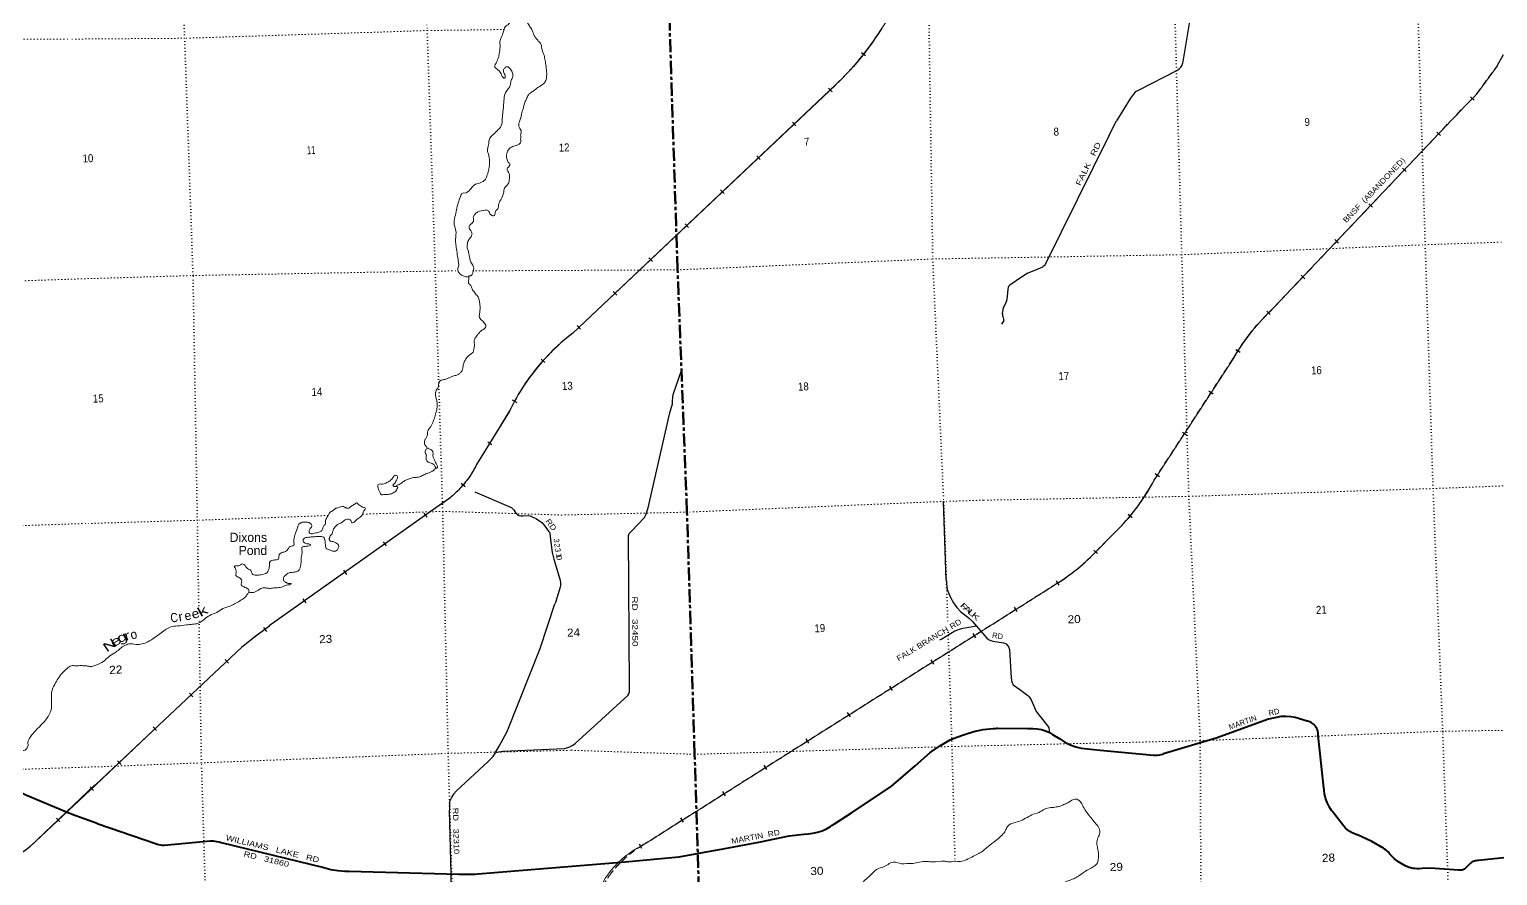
# Model space of a CAD drawing. Header units: feet. Extents: x 745759 to 1002271, y -170898 to 32007.
# Drawn here: x 778032 to 810130, y -65991 to -47479 of the extents above; entities that cross this region are included whole.
import ezdxf
from ezdxf.enums import TextEntityAlignment as Align

# ---------------------------------------------------------------- set-up
doc = ezdxf.new("R2010")
doc.units = ezdxf.units.FT
doc.header["$LTSCALE"] = 48
for name, pattern in [('DOTTED', [1.5, 0.3, -1.2]), ('LONG_DASH_SHORT_DASH', [9.9, 6, -1.2, 1.5, -1.2]), ('LONG_DASHED', [7.5, 6, -1.5]), ('MEDIUM_DASHED', [4.5, 3, -1.5])]:
    doc.linetypes.add(name, pattern=pattern)
for name, color, linetype, lineweight in [('11', 7, 'LONG_DASH_SHORT_DASH', 60), ('26', 7, 'Continuous', 40), ('29', 7, 'Continuous', 25), ('34', 7, 'Continuous', 13), ('39', 7, 'Continuous', 13), ('63', 7, 'Continuous', 25), ('7', 7, 'DOTTED', 13)]:
    doc.layers.add(name, color=color, linetype=linetype, lineweight=lineweight)
for name, color, linetype in [('27', 7, 'Continuous'), ('30', 7, 'Continuous'), ('41', 7, 'Continuous')]:
    doc.layers.add(name, color=color, linetype=linetype)

msp = doc.modelspace()

# ---------------------------------------------------------------- linework, layer by layer
at = {"layer": '11'}
msp.add_lwpolyline([(792891.52, -73988.34), (792743.12, -68672.93), (792575.8, -63337.18), (792407.63, -58030.74), (792201.5, -52730.81), (792029.72, -47434.48), (791889.82, -42090.16), (791683.42, -36723.14), (791525.37, -32011.74)], dxfattribs=at)
at = {"layer": '26'}
for points in [[(810745, -65553.05), (809710.01, -65659.12), (809687.26, -65661.45), (809660.01, -65663.46), (809644.9, -65665.41), (809621.19, -65671.05), (809598.2, -65679.13), (809576.18, -65689.57), (809555.37, -65702.25), (809536, -65717.05), (809469.2, -65786.05), (809449.27, -65806.64), (809420, -65834.65), (809417.8, -65836.49), (809402.45, -65846.79), (809386.1, -65855.42), (809368.93, -65862.3), (809351.15, -65867.35), (809332.93, -65870.51), (809321, -65871.31), (809297.16, -65871.06), (809271, -65869.13), (808754, -65831.05), (808547, -65829.05), (808414.14, -65840.54), (808397.48, -65841.98), (808364.14, -65841.04), (808319.01, -65837.76), (808285.11, -65831.68), (808256.28, -65826.52), (808235.11, -65820.26), (808221.07, -65816.11), (808125.32, -65780.01), (808033.86, -65734.1), (807947.71, -65678.89), (807867.79, -65614.97), (807820, -65567.75), (807795.95, -65543.99), (807774.62, -65518.05), (807740.97, -65479.53), (807690.3, -65432.51), (807659, -65409.04), (807632.69, -65389.32), (807609, -65376.09), (807378, -65247.05), (807069, -65099.05), (807059.88, -65096.73), (807003.33, -65078.62), (806948.97, -65054.71), (806897.42, -65025.24), (806849.23, -64990.55), (806804.93, -64951), (806765, -64907.05), (806509.59, -64581.05), (806498.63, -64567.06), (806476.95, -64531.05), (806443.92, -64476.19), (806402.03, -64387.22), (806369.67, -64294.36), (806347.19, -64198.62), (806338.01, -64126.06), (806333.83, -64093.01), (806332.04, -64076.06), (806209.75, -62920.05), (806206.48, -62889.12), (806204.93, -62870.05), (806204.58, -62865.71), (806198.87, -62834.77), (806189.96, -62804.6), (806177.94, -62775.52), (806162.95, -62747.86), (806145.15, -62721.91), (806124.74, -62697.97), (806101.94, -62676.29), (806076.99, -62657.12), (806050.18, -62640.66), (806021.79, -62627.09), (806017, -62625.39), (805982.33, -62613.07), (805967, -62608.36), (805706, -62528.05), (805611.08, -62513.14), (805499.56, -62506.62), (805412.98, -62510.63), (805391.37, -62511.63), (805362.98, -62517.94), (805124, -62571.05), (803980, -62984.05), (802822, -63328.05)], [(779516, -64850.05), (780811, -65298.05), (780851.21, -65311.27), (780892.59, -65320.22), (780934.67, -65324.8), (780975, -65325.05), (781915, -65233.05), (781985.11, -65228.06), (782055.36, -65230.42), (782124.97, -65240.12), (782176, -65252.78), (782182.49, -65254.56), (782226, -65265.12), (784469, -65810.05), (784618.7, -65853.39), (784772.1, -65880.84), (784927.54, -65892.11), (784963, -65892.08), (784988.08, -65892.05), (785013, -65892.76), (787423, -65961.05), (787777.59, -65958.57), (787843, -65954.05), (791058, -65690.05), (792234.84, -65582.65), (793034, -65436.8), (793037.53, -65436.16), (793084, -65427.27), (794016, -65249.05), (794639, -65121.05), (794962, -65084.05), (795058, -65076.05), (795161.65, -65064.55), (795263.54, -65042.28), (795362.53, -65009.48), (795457.56, -64966.52), (795547.58, -64913.86), (795582, -64889.31), (795600.12, -64876.38), (795632, -64856.3), (796007, -64620.05), (796871, -64042.05), (797397, -63591.05), (797718, -63305.2), (797742.45, -63283.43), (797768, -63265.74), (797946.59, -63142.11), (798163.8, -63023.22), (798285, -62969.05), (798474, -62903.05), (798677.35, -62837.12), (798886.47, -62792.82), (799099.07, -62770.61), (799154, -62768.85), (799179.57, -62768.03), (799204, -62768.1), (799850, -62769.98), (799874.67, -62770.05), (799900, -62769.82), (799969.21, -62769.19), (800063, -62778.19), (800155.33, -62796.95), (800245.19, -62825.25), (800331.6, -62862.79), (800399, -62900.05), (800562, -63000.05), (800671.12, -63069.35), (800786.89, -63126.87), (800908.04, -63171.97), (801023, -63202.05), (801441, -63245.05), (802603.99, -63351.67), (802632.07, -63354.24), (802653.99, -63354.02), (802687.51, -63353.68), (802745.64, -63346.97), (802802.75, -63334.23), (802823.62, -63327.97)], [(779516, -64850.05), (778945.67, -64642.75), (778938.13, -64640.01), (778895.67, -64622.28), (777951.92, -64228.29), (777804.75, -64150.52), (777703, -64109.3), (777671.19, -64096.42), (777664.48, -64093.7), (777639.48, -64085.46)]]:
    msp.add_lwpolyline(points, dxfattribs=at)
at = {"layer": '29'}
for p, q in [((803480, -46765.05), (803238, -48226.05)), ((801635, -49794.05), (801797, -49477.05)), ((801635, -49794.05), (800237, -52619.05)), ((798071, -59517.05), (798015, -57807.05)), ((787368, -64135.05), (788063, -63493.05))]:
    msp.add_line(p, q, dxfattribs=at)
for points in [[(803106, -48384.05), (802286.5, -48810.23), (802229.37, -48840.72), (802206.52, -48855.96), (802172.25, -48894.07), (802103.7, -48985.53), (801797, -49477.05)], [(803106, -48384.05), (803147.03, -48358.79), (803176.01, -48333.94), (803204.99, -48304.95), (803220.52, -48285.27), (803230.87, -48263.53), (803238, -48226.05)], [(800237, -52619.05), (800213.3, -52652.55), (800198.07, -52669.7), (800178.07, -52683.04), (800025.74, -52744.01), (799861.98, -52812.6), (799800.1, -52844.99), (799717.26, -52896.44), (799465.91, -53075.55), (799439.25, -53106.04), (799427.84, -53127), (799420.21, -53163.2), (799408.78, -53319.45), (799393.56, -53418.53), (799378.32, -53456.64), (799321.19, -53574.77), (799309.31, -53612.89), (799305.96, -53647.18), (799301.7, -53689.11), (799302.65, -53707.21), (799305.96, -53738.64), (799311.22, -53761.51), (799328.81, -53814.86), (799332.16, -53834.87), (799330.26, -53851.07), (799325.5, -53865.36), (799313.58, -53887.26), (799283.11, -53925.37)], [(788223.31, -63299.5), (788295.32, -63280.25), (788379.1, -63270.73), (789731, -63207.85), (789783.37, -63198.33), (789845.58, -63176.11), (789910.95, -63139.27), (789964.33, -63098.58), (791112.77, -62048.1), (791133.36, -62017.02), (791148.59, -61967.48), (791154.38, -61861.66), (791125.96, -58551.44), (791146.69, -58507.39), (791191.99, -58457.09), (791478, -58156.8), (791510.95, -58100.47), (791557.38, -57946.15), (792030.45, -55868.74), (792087.89, -55671.83), (792093.98, -55628.42), (792101.85, -55506.23), (792116.83, -55447.41), (792287.47, -54941.31)], [(787772, -57596.05), (788547, -57928.04), (788569.05, -57940.53), (788584.29, -57951.96), (788615.22, -57983.4), (788668.53, -58063.42), (788685.2, -58083.43), (788706.15, -58097.72), (788733.27, -58109.15), (788749.94, -58114.87), (788775.65, -58117.73), (788824.67, -58116.77), (788939.4, -58115.82), (788977.48, -58121.54), (789011.27, -58132.01), (789121.7, -58189.17), (789190.26, -58233.96), (789232.14, -58265.39), (789285.47, -58320.65), (789338.77, -58394.95), (789390.19, -58462.6), (789399.71, -58479.75), (789407.32, -58501.65), (789422.55, -58635.02), (789460.63, -58920.82), (789494.9, -59069.44), (789632, -59530.53), (789642.96, -59596.28), (789643.42, -59633.42), (789637.25, -59680.12), (789616.77, -59751.55), (789532.99, -60018.3), (789521.43, -60044.93)], [(798071, -59517.05), (798085.37, -59666.41), (798095.84, -59727.39), (798108.2, -59771.2), (798171.05, -59906.5), (798237.69, -60022.72), (798308.15, -60121.81), (798390.02, -60213.26), (798580.44, -60365.69), (798648.05, -60430.49), (798961.27, -60792.5), (798989.85, -60819.2), (799016.51, -60834.44), (799046.98, -60849.68), (799090.75, -60861.1), (799326.87, -60899.21), (799376.4, -60914.47), (799403.03, -60937.32), (799439.24, -60988.78), (799456.35, -61044.02), (799494.43, -61669), (799509.7, -61754.76), (799521.12, -61785.24), (799540.13, -61813.81), (799684.85, -61920.51), (799857.21, -62050.1), (799890.5, -62080.57), (799935.28, -62143.47), (800004.75, -62309.22), (800019.06, -62354.97), (800050.45, -62408.3), (800126.62, -62507.38), (800298.03, -62722.72), (800317.03, -62758.9), (800324.65, -62812.25), (800324.65, -62858.95)], [(788299, -63161.05), (788479, -62835.05), (789197, -61025.05), (789521.43, -60044.93)], [(798739.52, -60536.2), (798405.26, -60592.77), (798357.18, -60603.22), (798318.29, -60618.08), (798263.12, -60645.06), (797981.29, -60815.95), (797925.61, -60841.53)], [(788063, -63493.05), (788167.81, -63382.2), (788213.51, -63317.42), (788223.67, -63298.84), (788299, -63161.05)], [(787368, -64135.05), (787306.2, -64205.33), (787265.26, -64270.11), (787237.65, -64321.56), (787226.22, -64350.14), (787219.56, -64392.06), (787215.75, -64559.73)], [(787286, -68056.05), (787284, -67762.05), (787276, -67366.05), (787252, -65952.05), (787215.75, -64559.73)]]:
    msp.add_lwpolyline(points, dxfattribs=at)
at = {"layer": '34'}
for p, q in [((800741.74, -41500.4), (796635.68, -47495.64)), ((810125.77, -48279.37), (809683.08, -48881.59)), ((795653.55, -48695.92), (789913.04, -54122.06)), ((809130.7, -49458), (805223.33, -53581.13)), ((804366.95, -54655.44), (802623.37, -57341.35)), ((788530.48, -55824.12), (787810.78, -56995.71)), ((786975.09, -57899.47), (783272.18, -60529.56)), ((801755.9, -58490.67), (801342.2, -58912.37)), ((800406.15, -59655.34), (791420.26, -65334.88)), ((779464.73, -64006.9), (778050.19, -65352.15))]:
    msp.add_line(p, q, dxfattribs=at)
at = {"layer": '34', "lineweight": 25}
for p, q in [((796223.73, -47984.84), (796311.02, -48052.78)), ((795502.42, -48765.16), (795578.4, -48845.54)), ((794711.55, -49509.12), (794787.53, -49589.51)), ((793934.14, -50247.55), (794010.12, -50327.93)), ((793143.28, -50991.51), (793219.26, -51071.9)), ((792365.87, -51729.94), (792441.85, -51810.32)), ((791575, -52473.9), (791650.98, -52554.29)), ((790797.59, -53212.33), (790873.57, -53292.71)), ((790006.73, -53956.29), (790082.71, -54036.68)), ((789221.69, -54690.95), (789303.94, -54764.91)), ((788588.07, -55586.22), (788685.82, -55637.99)), ((788050.78, -56502.8), (788145.03, -56560.7)), ((787473.25, -57405.46), (787556.92, -57477.81)), ((786656.35, -58060.24), (786720.4, -58150.42)), ((785769.62, -58686.86), (785833.67, -58777.04)), ((784896.99, -59309.88), (784961.04, -59400.05)), ((784010.26, -59936.5), (784074.31, -60026.68)), ((783147.08, -60563.02), (783213.16, -60651.72)), ((782308.62, -61260.63), (782384.38, -61341.22)), ((781529.2, -61996.93), (781604.96, -62077.52)), ((780736.31, -62738.73), (780812.07, -62819.32)), ((779959.74, -63478.4), (780035.85, -63558.66)), ((779358.54, -64044.69), (779434.77, -64124.84)), ((778624.04, -64736.92), (778700.26, -64817.07))]:
    msp.add_line(p, q, dxfattribs=at)
for points in [[(796666.31, -47452.86), (796579.11, -47589.16), (796517.82, -47680.3), (796454.92, -47770.41), (796390.62, -47860.38), (796324.53, -47948.48), (796257.17, -48035.04), (796188.41, -48121.44), (796117.84, -48205.98), (796046.02, -48288.96), (795972.26, -48371.48), (795897.57, -48451.9), (795821.81, -48531.66), (795743.93, -48610.07), (795665.12, -48686.4), (795654.3, -48696.72), (789913.75, -54122.9), (789848.53, -54173.43), (789784.88, -54225.11), (789722.09, -54277.93), (789659.49, -54331.79), (789598.42, -54386.85), (789538.57, -54442.74), (789478.92, -54499.68), (789420.8, -54557.82), (789363.91, -54616.79), (789307.51, -54677.18), (789252.7, -54738.12), (789198.48, -54799.8)], [(789198.48, -54799.8), (789145.39, -54862.98), (789093.93, -54926.71), (789043.31, -54991.57), (788993.64, -55056.88), (788945.11, -55123.69), (788897.91, -55190.67), (788851.85, -55259.15), (788807.12, -55327.81), (788763.24, -55397.58), (788720.97, -55467.91), (788679.93, -55539.08), (788639.84, -55610.7), (788601.27, -55683.53), (788563.65, -55756.84), (788527.01, -55831.88), (787809.82, -56999.37), (787809.77, -56998.02), (787794.6, -57028.32), (787776.84, -57061.87), (787758.49, -57095.11), (787739.65, -57128.38), (787720.12, -57161.06), (787700.12, -57193.24), (787679.61, -57225.44), (787658.42, -57257.05), (787636.74, -57288.18), (787614.38, -57319.21), (787591.63, -57349.56), (787568.48, -57379.72), (787544.56, -57409.5), (787520.23, -57438.59), (787495.32, -57467.39), (787470.12, -57495.81), (787444.14, -57523.84), (787417.95, -57551.28), (787390.99, -57578.35), (787363.83, -57604.82), (787336.07, -57631.01), (787307.93, -57656.52), (787279.29, -57681.54), (787250.37, -57706.17), (787220.75, -57730.22), (787190.84, -57753.88), (787160.53, -57776.87), (787129.94, -57799.46), (787098.75, -57821.27), (787067.27, -57842.7), (787035.59, -57863.54), (787003.42, -57883.9), (786940.01, -57922.24), (787090.04, -57819.18), (783273.92, -60529.68), (783278.07, -60533.52), (782989.84, -60748.24), (782709.19, -60967.54), (782673.83, -60995.83), (780736.71, -62816.87), (779481.97, -64006.68)], [(779480.31, -64008.17), (778050.91, -65352.98), (777996.77, -65396.53), (777941.97, -65438.57), (777886.42, -65479.69), (777830.06, -65520.44), (777773, -65559.73), (777715.51, -65597.83), (777657.2, -65635.56), (777598.2, -65671.81), (777538.76, -65706.89), (777478.25, -65741.3), (777417.62, -65774.27), (777356.48, -65806.64), (777294.33, -65837.78), (777232.05, -65867.49), (777169.03, -65896.28), (777105.8, -65924.21), (777041.58, -65950.89), (776977.46, -65976.47), (776936.77, -65991.8)]]:
    msp.add_lwpolyline(points, dxfattribs=at)
at = {"layer": '34'}
msp.add_lwpolyline([(782673.11, -60994.99), (780735.96, -62816.07), (779479.82, -64007.21)], dxfattribs=at)
for centre, radius, start, end in [((791304.51, -44126.65), 6308.11, 313.58545, 327.71991), ((844127.87, -82676.13), 48253.31, 135.54421, 136.49563), ((808590.31, -57151.3), 4907.41, 133.32227, 149.43112), ((792777.21, -57863.44), 4711.84, 127.43537, 154.38225), ((785856.12, -56029.45), 2179.48, 300.79062, 333.74166), ((798462.58, -55098.73), 4727.71, 314.15489, 331.65488), ((798098.01, -55786.23), 4505.27, 300.81844, 316.06166), ((795407.13, -77012.75), 20462.74, 126.35754, 128.48448), ((775546.2, -62275.54), 3966.8, 290.51497, 309.14151), ((792312.28, -67127.88), 2003.46, 116.50284, 165.62655)]:
    msp.add_arc(centre, radius, start, end, dxfattribs=at)
at = {"layer": '39'}
for points in [[(787632.65, -52897.77), (787582.03, -52889.73), (787533.33, -52879.59), (787463.5, -52844.11), (787397.28, -52748.02), (787406.75, -52683.16), (787416.96, -52636.39), (787409.39, -52548.03), (787387.52, -52403.81), (787365.25, -52249.53), (787350.45, -52131.22), (787354.78, -51987.96), (787356.94, -51891.14), (787321.41, -51757.55), (787336.42, -51579.6), (787370.48, -51425.07), (787406.7, -51274.48), (787457.31, -51131.38), (787504.71, -51058.94), (787559.03, -51058.77), (787626.04, -51023.83), (787691.77, -50956.7), (787755.24, -50883.62), (787884.2, -50838.13), (787999.82, -50760.93), (788042.16, -50662.49), (788077.26, -50534.12), (788092.67, -50366.23), (788066.14, -50206.08), (788045.32, -50138.4), (788070.06, -50002.38), (788080.17, -49903.23), (788204.79, -49749.09), (788257.01, -49696.6), (788349.25, -49588.1), (788371.17, -49432.05), (788385.22, -49280.34), (788403.2, -49076.07), (788419.42, -48928.3), (788454.2, -48842.26), (788545.23, -48703.58), (788559.68, -48612.31), (788590.85, -48536.5), (788594.78, -48433.56), (788549.29, -48352.76), (788476.57, -48295.23), (788435.11, -48315.03), (788398.95, -48366.87), (788405.47, -48429.08), (788434.64, -48504.49), (788418.25, -48547.46), (788370.44, -48509.08), (788320.13, -48408.33), (788265.72, -48356.1), (788209.31, -48303.96), (788250.76, -48183.39), (788292.29, -48064.83), (788307.23, -47985.64), (788320.55, -47815.82), (788321.11, -47729.14), (788374.13, -47596.02), (788402.57, -47502.17), (788420.4, -47445.03), (788457.04, -47405.26), (788529.03, -47343.93), (788540.03, -47266.9), (788543.16, -47194.23), (788504.82, -47141.36), (788464.56, -47090.58), (788387.89, -46984.84), (788319.58, -46886.82), (788276.03, -46854.31), (788226.12, -46814), (788150.43, -46782.78), (788107.76, -46772.4), (788059.3, -46717.92), (788074.24, -46689.11), (788136.18, -46527.41), (788170.72, -46384.96), (788275.79, -46044.18), (788292.57, -45910.5), (788304.93, -45766.92), (788312.39, -45601.37), (788362.27, -45440.16), (788383.47, -45316.37), (788421.79, -45218.1), (788470.64, -45131.49), (788495.86, -45007.55), (788494.24, -44916.93), (788509.18, -44837.73), (788480.65, -44778.42), (788455.42, -44751.22), (788428.01, -44669.7), (788470.27, -44569.25), (788577.92, -44393.62), (788604.03, -44291.81), (788627.72, -44180.02)], [(788332.4, -46503.4), (788381.74, -46529.63), (788511.11, -46494.2), (788555.46, -46446.07), (788607.6, -46391.58), (788672.93, -46364.77), (788698.01, -46438.32), (788686.69, -46557.68), (788709.04, -46663.59), (788705.03, -46814.9), (788708.66, -46905.44), (788757.77, -47076.78), (788848.1, -47222.27), (788912.07, -47312.41), (788961.9, -47401.09), (789015.34, -47479.55), (789042.59, -47557.05), (789105.52, -47671.41), (789158.31, -47733.77), (789215.21, -47797.99), (789240.86, -47936.01), (789274.13, -48013.27), (789300.98, -48131.09), (789321.96, -48253.18), (789340.14, -48405.61), (789337.1, -48530.68), (789310.59, -48622.43), (789252.74, -48685.21), (789148.69, -48749.86), (789053.15, -48826.25), (788982.53, -48871.41), (788939.86, -48911.41), (788900.98, -48995.6), (788865.79, -49071.58), (788825.55, -49222.33), (788800.17, -49291.87), (788785.07, -49367.04), (788764.18, -49448.49), (788730.36, -49558.67), (788731.65, -49590.87), (788756.17, -49650.34), (788784.05, -49693.55), (788771.85, -49790.78), (788773.14, -49822.97), (788771.29, -49877.46), (788773.55, -49933.79), (788753.22, -49978.95), (788698.19, -50011.39), (788594.69, -50039.73), (788503.18, -50115.96), (788463.41, -50228.4), (788475.47, -50328.68), (788514.53, -50399.66), (788535.43, -50418.97), (788534.55, -50447.22), (788475.49, -50530.2), (788519.86, -50633.21), (788526.22, -50741.78), (788496.74, -50859.85), (788418, -50953.71), (788401.22, -51037.01), (788335.58, -51206.91), (788287.86, -51321.69), (788273.01, -51402.89), (788241.91, -51430.34), (788212.43, -51498.03), (788198.37, -51548.98), (788158.36, -51554.62), (788100.26, -51510.6), (788078.31, -51465.13), (788057.1, -51437.77), (787990.57, -51434.4), (787839.1, -51470.72), (787766.87, -51526.02), (787737.31, -51591.7), (787744.06, -51659.95), (787692.56, -51730.53), (787663.56, -51759.91), (787648.22, -51829.05), (787691.29, -51899.87), (787708.17, -51969.72), (787653.38, -52058.58), (787612.49, -52142.85), (787602.29, -52240), (787623.43, -52315.73), (787643.21, -52407.63), (787663.31, -52507.59), (787696.98, -52594.91), (787744.56, -52677.64), (787739.59, -52754.42), (787725.45, -52803.35), (787699.5, -52858.81), (787631.68, -52873.62)], [(787640.28, -52887.39), (787637.39, -52915.72), (787634.26, -52988.39), (787634.03, -53032.74), (787684.33, -53083.11), (787709.41, -53156.67), (787737.14, -53195.86), (787799.02, -53284.06), (787836.63, -53318.82), (787861.14, -53378.29), (787879.07, -53474.31), (787884.3, -53554.71), (787879.81, -53643.56), (787872.02, -53700.3), (787873.39, -53784.89), (787934.55, -53854.98), (787993.7, -53925.15), (788013.87, -53976.73), (787942.36, -54050.14), (787911.03, -54071.56), (787854.94, -54128.22), (787833.73, -54151.24), (787803.12, -54190.76), (787759.9, -54267.07), (787758.78, -54339.66), (787758.15, -54424.33), (787748.27, -54479.14), (787734.53, -54538.13), (787697.57, -54569.85), (787639, -54614.52), (787585.01, -54673.12), (787547.33, -54737.11), (787516.56, -54822.99), (787500.18, -54916.35), (787474.23, -54971.8), (787425.62, -55014.06), (787378.45, -55042.16), (787292.8, -55063.74), (787221.61, -55094.81), (787148.33, -55123.96), (787086.78, -55144.57), (787016.95, -55159.47), (786984.5, -55203.09), (786974.06, -55294.2), (786940.4, -55358.03), (786918.22, -55407.28), (786911.32, -55486.16), (786933.1, -55577.98), (786946.69, -55666.11), (786942.85, -55771.06), (786911.6, -55895.25), (786876.1, -56013.56), (786822.67, -56136.62), (786786.68, -56192.48), (786743.29, -56264.76), (786732.21, -56339.77), (786718.08, -56388.71), (786686.18, -56446.42), (786669.71, -56487.38), (786678.8, -56563.6), (786712.95, -56612.61), (786730.15, -56640.13), (786760.93, -56655.01), (786820.23, -56678.83), (786852.14, -56721.88), (786856.24, -56774.11), (786863.24, -56848.4), (786880.52, -56877.93), (786907.68, -56953.42), (786935.41, -56992.61), (786951.57, -57044.36), (786952.45, -57066.49), (786913, -57086.21), (786874.19, -57122.03), (786840.93, -57145.54), (786785.73, -57173.96), (786716.14, -57194.89), (786635.31, -57236.43), (786540.26, -57274.51), (786451.95, -57280.08), (786403.9, -57286.04), (786354.4, -57306.17), (786279.03, -57333.38), (786208.08, -57370.49), (786133.84, -57425.87), (786106.2, -57439.08), (786042.81, -57463.79)], [(786928.67, -57075.51), (786909.78, -57056.11), (786879.56, -57004.93), (786836.09, -56974.44), (786752.52, -56947.57), (786710.41, -56900.89), (786702.77, -56860.89), (786709.04, -56816.31), (786705.42, -56776.15), (786681.79, -56738.81), (786684.6, -56708.46), (786701.23, -56671.52), (786747.99, -56633.37)], [(786086.36, -57496.3), (786067.88, -57537.35), (786041.37, -57578.72), (785968.81, -57625.97), (785875.29, -57651.9), (785778.78, -57653.77), (785726.63, -57657.88), (785690.15, -57600.9), (785663.7, -57543.52), (785651, -57477.53), (785647.79, -57447.43), (785677.03, -57424.09), (785719.3, -57424.4), (785789.61, -57421.57), (785864.49, -57382.29), (785895.99, -57364.9), (785935.04, -57335.12), (785969.67, -57295.44), (786017.71, -57239.09), (786070.18, -57243.03), (786081.52, -57274.82), (786067.3, -57321.74), (786046.65, -57358.84), (786018.21, -57402.31), (785989.29, -57433.7), (785977.96, -57452.29), (786001.02, -57475.55), (786023.36, -57480.7), (786043.37, -57477.88), (786063.54, -57479.08), (786077.84, -57484.55)], [(779394.46, -61415.37), (779483.59, -61387.21), (779653.29, -61303.81), (779758.14, -61208.91), (779897.3, -61116.66), (779993, -61044.29), (780086.6, -60969.99), (780153.86, -60941.09), (780207.37, -60920.8), (780366.95, -60936.55), (780495.2, -60923.34), (780621.99, -60873.9), (780773.21, -60781.17), (780884.65, -60700.11), (780998.02, -60616.96), (781108.18, -60554.08), (781270.17, -60529.43), (781464.38, -60505.5), (781600.66, -60491.96), (781722.56, -60470.94), (781851.92, -60385.13), (781977.26, -60299.48), (782127.44, -60230.97), (782262.98, -60148.94), (782435.5, -60085.58), (782546.06, -60032.77), (782657.98, -59963.78), (782757.62, -59889.24), (782805.34, -59824.85), (782833.3, -59769.31), (782819.63, -59729.55), (782761.78, -59691.58), (782690.02, -59658.19), (782660.69, -59629.14), (782670.32, -59568.29), (782668.31, -59517.99), (782642.83, -59484.75), (782605.79, -59464.08), (782560.63, -59441.71), (782545.76, -59422.15), (782551.54, -59365.49), (782547.03, -59303.2), (782527.18, -59259.66), (782511.83, -59228.04), (782571.69, -59215.55), (782629.47, -59201.14), (782708.85, -59173.76), (782737.86, -59194.77), (782772.1, -59245.79), (782838.4, -59293.5), (782875.44, -59314.18), (782900.44, -59385.73), (782984.25, -59418.63), (783102.53, -59407.83), (783229.32, -59358.4), (783255.75, -59315.01), (783275.35, -59251.75), (783278.4, -59177.07), (783284.66, -59132.48), (783355.45, -59091.34), (783441.59, -59081.83), (783477.27, -59068.31), (783485.3, -59017.6), (783504.82, -58952.33), (783553.91, -58922.14), (783633.62, -58902.82), (783674.43, -58866.91), (783714.36, -58808.88), (783761.69, -58784.81), (783815.2, -58764.52), (783812.06, -58686.05), (783825.95, -58580.7), (783845.31, -58511.4), (783897.77, -58364.2), (783925.57, -58304.64), (783996.27, -58261.49), (784072.61, -58258.42), (784147.5, -58269.51), (784199.57, -58313.77), (784207.13, -58351.76), (784182.3, -58385), (784150.25, -58438.69), (784150.25, -58489.07), (784195.41, -58511.44), (784291.35, -58495.49), (784384.88, -58469.56), (784431.57, -58429.39), (784446.03, -58388.51), (784467.96, -58333.21), (784495.11, -58307.94), (784502.66, -58245.16), (784535.36, -58157.19), (784561.63, -58109.78), (784591.76, -58058.19), (784668.01, -58002.73), (784716.78, -57964.49), (784792.23, -57939.29)], [(784792.23, -57939.29), (784871.61, -57911.92), (784897.97, -57916.9), (784939.19, -57941.44), (784969.89, -57954.32), (785011.99, -57950.61), (785074.59, -57905.77), (785145.29, -57862.62), (785190.53, -57836.62), (785224.04, -57869.53), (785267.43, -57898.02), (785315.01, -57930.36), (785355.51, -57936.8), (785380.5, -57957.96), (785359.93, -57997.08), (785322.17, -58059.05), (785313.66, -58097.69), (785298.31, -58116.44), (785222.22, -58175.93), (785173.53, -58216.17), (785115.28, -58268.9), (785083.38, -58276.23), (785061.2, -58224.72), (785029.94, -58197.76), (784987.35, -58189.4), (784916.16, -58220.48), (784840.07, -58279.96), (784782.54, -58300.41), (784722.2, -58351.2), (784691.67, -58392.74), (784665.96, -58454.23), (784650.22, -58513.3), (784609.64, -58555.24), (784597.11, -58594.04), (784586.83, -58638.78), (784618.33, -58671.78), (784671.12, -58683.76), (784732.6, -58711.52), (784776.07, -58742.02), (784794.08, -58789.66), (784777.93, -58838.67), (784766.84, -58863.3), (784725.7, -58891.16), (784659.25, -58889.8), (784595.93, -58866.14), (784561.38, -58857.46), (784532.61, -58842.49), (784506.33, -58789.14), (784501.42, -58716.78), (784485.58, -58622.7), (784460.03, -58587.45), (784421.21, -58572.89), (784334.67, -58572.34), (784252.39, -58577.66), (784190.12, -58580.17), (784156.21, -58587.58), (784108.08, -58591.53), (784048.38, -58608.03), (784027, -58627.03), (784013.99, -58653.75), (784023.39, -58687.63), (784075.14, -58723.84), (784119.9, -58736.15), (784158.23, -58738.64), (784179.13, -58757.95), (784149.64, -58775.26), (784087.69, -58785.81), (784047.59, -58789.44), (784005.73, -58799.18), (783990.54, -58821.96), (783993.28, -58890.37), (783989.83, -58955), (783986.86, -58981.32), (783976.82, -59032.1), (783974.02, -59112.83), (783966.39, -59173.59), (783953.14, -59244.66), (783946.23, -59273.15), (783931.29, -59301.96), (783868.53, -59342.78), (783790.51, -59353.97), (783714.58, -59367.1), (783667.09, -59387.15), (783636.08, -59416.61), (783603.14, -59448.16), (783586.26, -59479.07), (783585.87, -59519.39), (783603.55, -59558.99), (783628.14, -59570.09), (783650.72, -59581.27), (783687.6, -59597.93), (783735.89, -59598), (783754.46, -59609.35), (783725.05, -59628.67), (783678.93, -59632.54), (783625.01, -59642.76), (783563.94, -59675.45)], [(783563.94, -59675.45), (783516.14, -59687.45), (783451.93, -59692.04), (783397.7, -59694.22), (783301.59, -59706.15), (783218.83, -59699.4), (783134.14, -59694.74), (783088.58, -59712.7), (783025.82, -59753.51), (782970.7, -59783.94), (782929, -59797.71), (782892.84, -59799.16), (782852.59, -59798.76), (782825.83, -59783.72)], [(777432.06, -64061.07), (777538.16, -63654.27), (777599.54, -63420.58), (777637.82, -63288.38), (777664.33, -63233.15), (777713.81, -63205.44), (777808.56, -63210.62), (777906.47, -63254.01), (778000.31, -63162.46), (777999.95, -63083.85), (778085.4, -62913.94), (778194.36, -62789.68), (778362.18, -62615.24), (778498.39, -62393.39), (778514.32, -62120.77), (778512.26, -62052.29), (778537.99, -61904.35), (778585.34, -61806.15), (778660, -61678.9), (778752.93, -61557.14), (778856.65, -61459.24), (778953.41, -61397.84), (779042.01, -61399.18), (779166.67, -61395.39), (779249.35, -61400.94), (779286.65, -61399.81)], [(779394.46, -61415.37), (779370.62, -61420.14), (779346.77, -61413.47), (779322.93, -61409.65), (779281.92, -61402.02)], [(795905.39, -66496.74), (796014.82, -66365.38), (796146.59, -66239.17), (796256.9, -66129.94), (796357.74, -66035.2), (796447, -65953.02), (796553.7, -65854.01), (796718.26, -65792.98), (796941.63, -65693.31), (797043.28, -65719.46), (797270.85, -65724.41), (797343.16, -65721.51), (797491.01, -65695.41), (797655.41, -65680.74), (797776.59, -65691.99), (798041.51, -65675.29), (798132.72, -65691.78), (798254.85, -65676.79), (798387.76, -65679.51), (798519.05, -65641.99), (798668.98, -65567.44), (798787.26, -65506.26), (798887.29, -65441.78), (798990.46, -65355.01), (799158.31, -65225.33), (799269.19, -65130.18), (799323.18, -65071.59), (799379.98, -64982.65), (799426.9, -64898.13), (799555.3, -64838.56), (799696.23, -64790.57), (799844.16, -64716.11), (799984.29, -64648), (800136.87, -64589.47), (800254.91, -64522.25), (800398.9, -64500.34), (800506.89, -64483.91), (800584.59, -64464.66), (800665.58, -64427.15), (800758.47, -64385.12), (800892.49, -64315.24), (800971.96, -64340.26), (801037.38, -64416.23), (801104.97, -64546.52), (801202.61, -64673.59), (801285.47, -64783.11), (801367.76, -64878.55), (801428.43, -64986.95), (801428.12, -65079.67), (801380.4, -65194.44), (801369, -65311.78), (801391.51, -65421.72), (801405.34, -65515.88), (801398.12, -65637.09), (801371.53, -65726.83), (801283.96, -65800.88), (801116.75, -65896.28), (800966.02, -66001.08), (800863.65, -66057.6), (800734.85, -66107.11), (800624.69, -66169.98), (800514.93, -66242.91), (800355.76, -66337.98), (800242.39, -66370.76), (800137.29, -66409.24), (800055.09, -66466.96), (800035.25, -66524.18), (800045.7, -66584.22), (800092.23, -66640.79), (800100.83, -66704.93), (800039.69, -66785.99), (800006.43, -66859.88), (799973.5, -66941.81), (799878.68, -66985.93), (799781.94, -67032.14), (799678.3, -67157.22), (799561.4, -67302.99), (799485.39, -67364.49), (799405.68, -67383.81), (799325.89, -67451.51), (799237.91, -67515.5), (799071.75, -67586.67), (798879.3, -67604.49), (798757.09, -67617.46), (798626.59, -67624.72), (798531.61, -67614.43), (798458.08, -67536.78), (798359.88, -67446.01), (798251.08, -67442.32), (798126.14, -67487.65), (798009.63, -67542.72), (797903.89, -67615.49), (797828.21, -67685.03), (797767.54, -67727.78), (797704.54, -67712.17), (797685.89, -67598.05), (797627.95, -67558.06)]]:
    msp.add_spline(points, degree=3, dxfattribs=at)
at = {"layer": '63'}
for p, q in [((809617.88, -49028.2), (809538.29, -48951.39)), ((808881.73, -49802.29), (808801.44, -49726.21)), ((808132.96, -50588.61), (808052.67, -50512.53)), ((807397.32, -51368.66), (807317.04, -51292.58)), ((806648.56, -52154.98), (806568.27, -52078.9)), ((805912.92, -52935.03), (805832.64, -52858.95)), ((805158.95, -53718.26), (805080.78, -53640)), ((804498.91, -54544.73), (804405.2, -54485.98)), ((803911.58, -55455.17), (803818.8, -55394.95)), ((803329.96, -56355.93), (803237.18, -56295.7)), ((802736.57, -57265.23), (802643.79, -57205.01)), ((802138.22, -58160.29), (802052.99, -58089.79)), ((801383.36, -58946.81), (801304.4, -58869.35)), ((800547.39, -59634.08), (800488.08, -59540.71)), ((799627.33, -60210.88), (799568.23, -60117.38)), ((798722.38, -60785.95), (798663.28, -60692.45)), ((797803.15, -61363.86), (797744.06, -61270.36)), ((796898.2, -61938.92), (796839.1, -61845.42)), ((795978.98, -62516.83), (795919.88, -62423.33)), ((795074.02, -63091.89), (795014.93, -62998.39)), ((794154.8, -63669.8), (794095.71, -63576.3)), ((793249.85, -64244.87), (793190.75, -64151.37)), ((792330.63, -64822.77), (792271.53, -64729.27)), ((791419.44, -65397.24), (791369.51, -65298.54))]:
    msp.add_line(p, q, dxfattribs=at)
at = {"layer": '63', "linetype": 'LONG_DASHED'}
msp.add_lwpolyline([(810120.96, -48277.32), (812998.59, -43125.66)], dxfattribs=at)
at = {"layer": '63', "linetype": 'MEDIUM_DASHED'}
for points in [[(802365.09, -57765.22), (802410.99, -57697.06), (802455.85, -57627.82), (802499.29, -57557.26), (802541.67, -57486.68), (802582.79, -57415.42), (802622.33, -57343.1), (802622.25, -57341.05), (804349.27, -54680.66), (804368.74, -54646.68), (804413.24, -54573.68), (804458.78, -54501.05), (804505.32, -54429.5), (804553.58, -54358.33), (804603.19, -54288.6), (804653.48, -54219.59), (804705.49, -54150.97), (804758.16, -54083.76), (804812.19, -54017.28), (804867.93, -53951.91), (804923.98, -53887.58), (804981.4, -53823.97), (805040.52, -53761.46), (805099.96, -53700.01), (805160.42, -53639.63), (805222.55, -53580.36), (809235.49, -49345.82), (809676.05, -48889.29), (810124.88, -48278.72)], [(791431.62, -65326.4), (800405.56, -59654.41), (800421.95, -59644.43), (800489.05, -59603.36), (800555.17, -59561.36), (800620.93, -59517.78), (800685.4, -59472.95), (800749.23, -59427.49), (800812.7, -59380.44), (800874.89, -59332.78), (800936.42, -59283.85), (800996.97, -59233.35), (801056.54, -59182.55), (801115.47, -59130.5), (801173.4, -59076.86), (801230.38, -59022.93), (801286.39, -58968.06), (801341.41, -58911.61), (801755.12, -58489.9), (801784.51, -58461.13), (801843.01, -58402.47), (801899.84, -58342.9), (801956.08, -58282.47), (802011.06, -58221.37), (802065.24, -58158.76), (802117.75, -58095.26), (802169.44, -58031.31), (802220.33, -57965.85), (802269.75, -57900.13), (802318.14, -57833.33), (802365.09, -57765.22)]]:
    msp.add_lwpolyline(points, dxfattribs=at)
for centre, radius, start, end in [((792798.46, -67552.74), 2610.83, 121.25607, 141.89419), ((793103.95, -67653.54), 2914.18, 143.6359, 160.41014)]:
    msp.add_arc(centre, radius, start, end, dxfattribs=at)
at = {"layer": '7'}
for p, q in [((788407.15, -47482.76), (786726.96, -47505.16)), ((786905.36, -52765.9), (787398.81, -52763.47)), ((787730.49, -52761.84), (792201.86, -52739.81)), ((787067.5, -58022.31), (785320.16, -58085.64)), ((798019.43, -57820.91), (798107.95, -60427.55)), ((781703.06, -58216.75), (779283.37, -58287.8)), ((784556.7, -58113.32), (781703.06, -58216.75)), ((781734.66, -60086.06), (781703.06, -58216.75)), ((781792.76, -63523.38), (781740.03, -60404.03)), ((798116.33, -60674.36), (798200.95, -63166.03)), ((798200.95, -63166.03), (798267.66, -65683.95)), ((803628.42, -63038.53), (803646.35, -67148.34))]:
    msp.add_line(p, q, dxfattribs=at)
for points in [[(809362.38, -73529.23), (809121.73, -68224.65), (808928.37, -62841.58), (808717.5, -57523.7), (808546.24, -52190.13), (808378.51, -46844.32), (808241.79, -41474.51), (808106.78, -36136.03), (807925.93, -31430.57)], [(802602.89, -31621.52), (802794.46, -36375.79), (802886.48, -41695.85), (803069.32, -47011.4), (803225, -52408.08), (803378.25, -57694.02), (803628.42, -63038.53)], [(797256.13, -31811.29), (797363.45, -36515.53), (797515.66, -41831.15), (797695.73, -47178.11), (797780.08, -52502.03), (798019.43, -57820.91)], [(781703.06, -58216.75), (781609.15, -52854.93), (781425.88, -47673.93), (781233.89, -42380.92), (781091.38, -37056.24), (780879.01, -32374.67)], [(786377.1, -36905.86), (786566.46, -42194.75), (786726.96, -47505.16), (786905.36, -52765.9), (787067.86, -58031.31), (787186.88, -63316.6), (787339.35, -68733.56), (787525.64, -74196.95)], [(749551.61, -48481.71), (754907.12, -48218.04), (760249.02, -48044.92), (765378.02, -47937.89), (770656.74, -47797.5), (775977.12, -47704.23), (778919.2, -47691.86)], [(786726.96, -47505.16), (781425.88, -47673.93), (778919.2, -47691.86)], [(792201.86, -52739.81), (797780.08, -52502.03), (803225, -52408.08), (808546.24, -52190.13), (810256.47, -52130.76)], [(779098.95, -52938.47), (776167.92, -53034.33), (770742.6, -53251.74), (765484.24, -53333.05), (760364.01, -53432.38), (755002.24, -53645.79), (749665.45, -53862.53), (747946.4, -53940.07)], [(779098.95, -52938.47), (781609.51, -52863.93), (786905.36, -52765.9)], [(810450.22, -57457.91), (808717.5, -57523.7), (803378.25, -57694.02), (798878.62, -57778.18), (798018.51, -57804.69), (792407.99, -58039.74), (789662.24, -58102.34), (787067.5, -58022.31)], [(760487.36, -58826.39), (765519.66, -58716.25), (770906.53, -58558.47), (776298.95, -58384.39), (779283.37, -58287.8)], [(779468.95, -63612.61), (781792.76, -63523.38), (787186.88, -63316.6), (789890.38, -63248.22), (792575.8, -63337.18), (798200.95, -63166.03), (803628.42, -63038.53), (808928.01, -62832.58), (810643.98, -62806.07)], [(782151.85, -74408.95), (781959.41, -68892.47), (781792.76, -63523.38)], [(779469.34, -63611.46), (776411.15, -63710.83), (771024.76, -63884.72), (765785.09, -64118.66), (760629.55, -64213.46), (755249.42, -64386.68), (749924.51, -64597.01), (748296.93, -64675.16)]]:
    msp.add_lwpolyline(points, dxfattribs=at)

# ---------------------------------------------------------------- texts
at = {"layer": '27'}
msp.add_text('MARTIN', height=120, rotation=19.85, dxfattribs=at).set_placement((804276.92, -62802.44))
for s, rotation, width, p in [('RD', 12.529, 0.9, (805136.76, -62496.51)), ('WILLIAMS   LAKE   RD', 346.345, 1.25, (782316.18, -65213.5)), ('MARTIN  RD', 10.826, 1.15, (793389.75, -65297.53)), ('RD   31860', 346.345, 1.25, (782706.9, -65567.45))]:
    msp.add_text(s, height=120, rotation=rotation, dxfattribs=dict(at, width=width)).set_placement(p)
at = {"layer": '30'}
for s, rotation, width, p in [('FALK   RD', 63.671, 1.35, (801004.33, -50910.66)), ('RD', 305.654, 1.2, (789307.74, -58236.64)), ('RD   32450', 270.492, 1.35, (791207.4, -59883.03)), ('FALK BRANCH', 31.231, 1.15, (797035.99, -61306.49)), ('RD', 31.231, 1.15, (798195.26, -60607.25)), ('RD', 350.831, 0.9, (799070.49, -60786.65)), ('RD   32310', 271.491, 1.25, (787286.97, -64507.02))]:
    msp.add_text(s, height=120, rotation=rotation, dxfattribs=dict(at, width=width)).set_placement(p)
for s, rotation, width, p in [('3', 277.589, 0.95, (789497.59, -58668.19)), ('2', 277.589, 0.95, (789511.95, -58775.96)), ('3', 277.589, 0.95, (789526.31, -58877.45)), ('0', 281.985, 1.15, (789559.69, -59051.5)), ('F', 311.836, 1.85, (798426.42, -60148.97)), ('A', 318.823, 1.7, (798501.63, -60214.37)), ('L', 320.823, 1.85, (798594.92, -60290.11)), ('K', 316.216, 1.7, (798678.24, -60362.47))]:
    msp.add_text(s, height=120, rotation=rotation, dxfattribs=dict(at, width=width)).set_placement(p, align=Align.CENTER)
msp.add_text('1', height=120, rotation=279.985, dxfattribs=at).set_placement((789549.28, -58996.97), align=Align.CENTER)
at = {"layer": '41'}
for s, p in [('Dixons', (782410.37, -58690.5)), ('Pond', (782606.68, -58976.71))]:
    msp.add_text(s, height=200, dxfattribs=at).set_placement(p)
for s, rotation, width, p in [('C', 7.706, 0.85, (781128.21, -60455.99)), ('r', 10.813, 1.1, (781307.12, -60431.59)), ('e', 18.926, 1.15, (781611.15, -60380.98)), ('k', 28.325, 1.6, (781769.63, -60337.5)), ('o', 10.738, 0.95, (780261.08, -60823.22)), ('N', 34.346, 1.5, (779722.83, -61112.59)), ('e', 31.418, 1.55, (779872.04, -61002.92)), ('g', 24.134, 1.45, (779995.02, -60909.47)), ('r', 17.857, 1.3, (780142.08, -60851.86))]:
    msp.add_text(s, height=200, rotation=rotation, dxfattribs=dict(at, width=width)).set_placement(p)
msp.add_text('e', height=200, rotation=10.989, dxfattribs=at).set_placement((781441.66, -60410.93))
at = {"layer": '63', "width": 1.15}
msp.add_text('BNSF  (ABANDONED)', height=120, rotation=46.539, dxfattribs=at).set_placement((806823.1, -51720.74))
at = {"layer": '7'}
for s, width, p in [('9', 0.9, (805911.75, -49594.54)), ('8', 0.9, (800425.73, -49806.23)), ('11', 0.65, (784102.7, -50211.4)), ('12', 0.9, (789608.96, -50155.6)), ('7', 0.9, (794969.71, -50029.22)), ('10', 0.9, (779199.71, -50391.75)), ('16', 0.9, (806053.92, -55027.62)), ('13', 0.9, (789678.12, -55369.87)), ('18', 0.9, (794838.43, -55382.99)), ('17', 0.9, (800532.39, -55154.12)), ('15', 0.9, (779423.91, -55644.54)), ('14', 0.9, (784205.06, -55497.74)), ('20', 1.1, (800731.86, -60473.47)), ('21', 0.9, (806162.35, -60266.74)), ('24', 1.1, (789789.02, -60766.45)), ('19', 0.9, (795197.69, -60669.36)), ('23', 1.1, (784369.39, -60907.28)), ('22', 1.1, (779781.56, -61578.11)), ('30', 1.1, (795109.01, -65980.71)), ('29', 1.1, (801653.8, -65893.03)), ('28', 1.1, (806291.79, -65691.34))]:
    msp.add_text(s, height=175, rotation=2.302, dxfattribs=dict(at, width=width)).set_placement(p)

doc.saveas('drawing.dxf')
